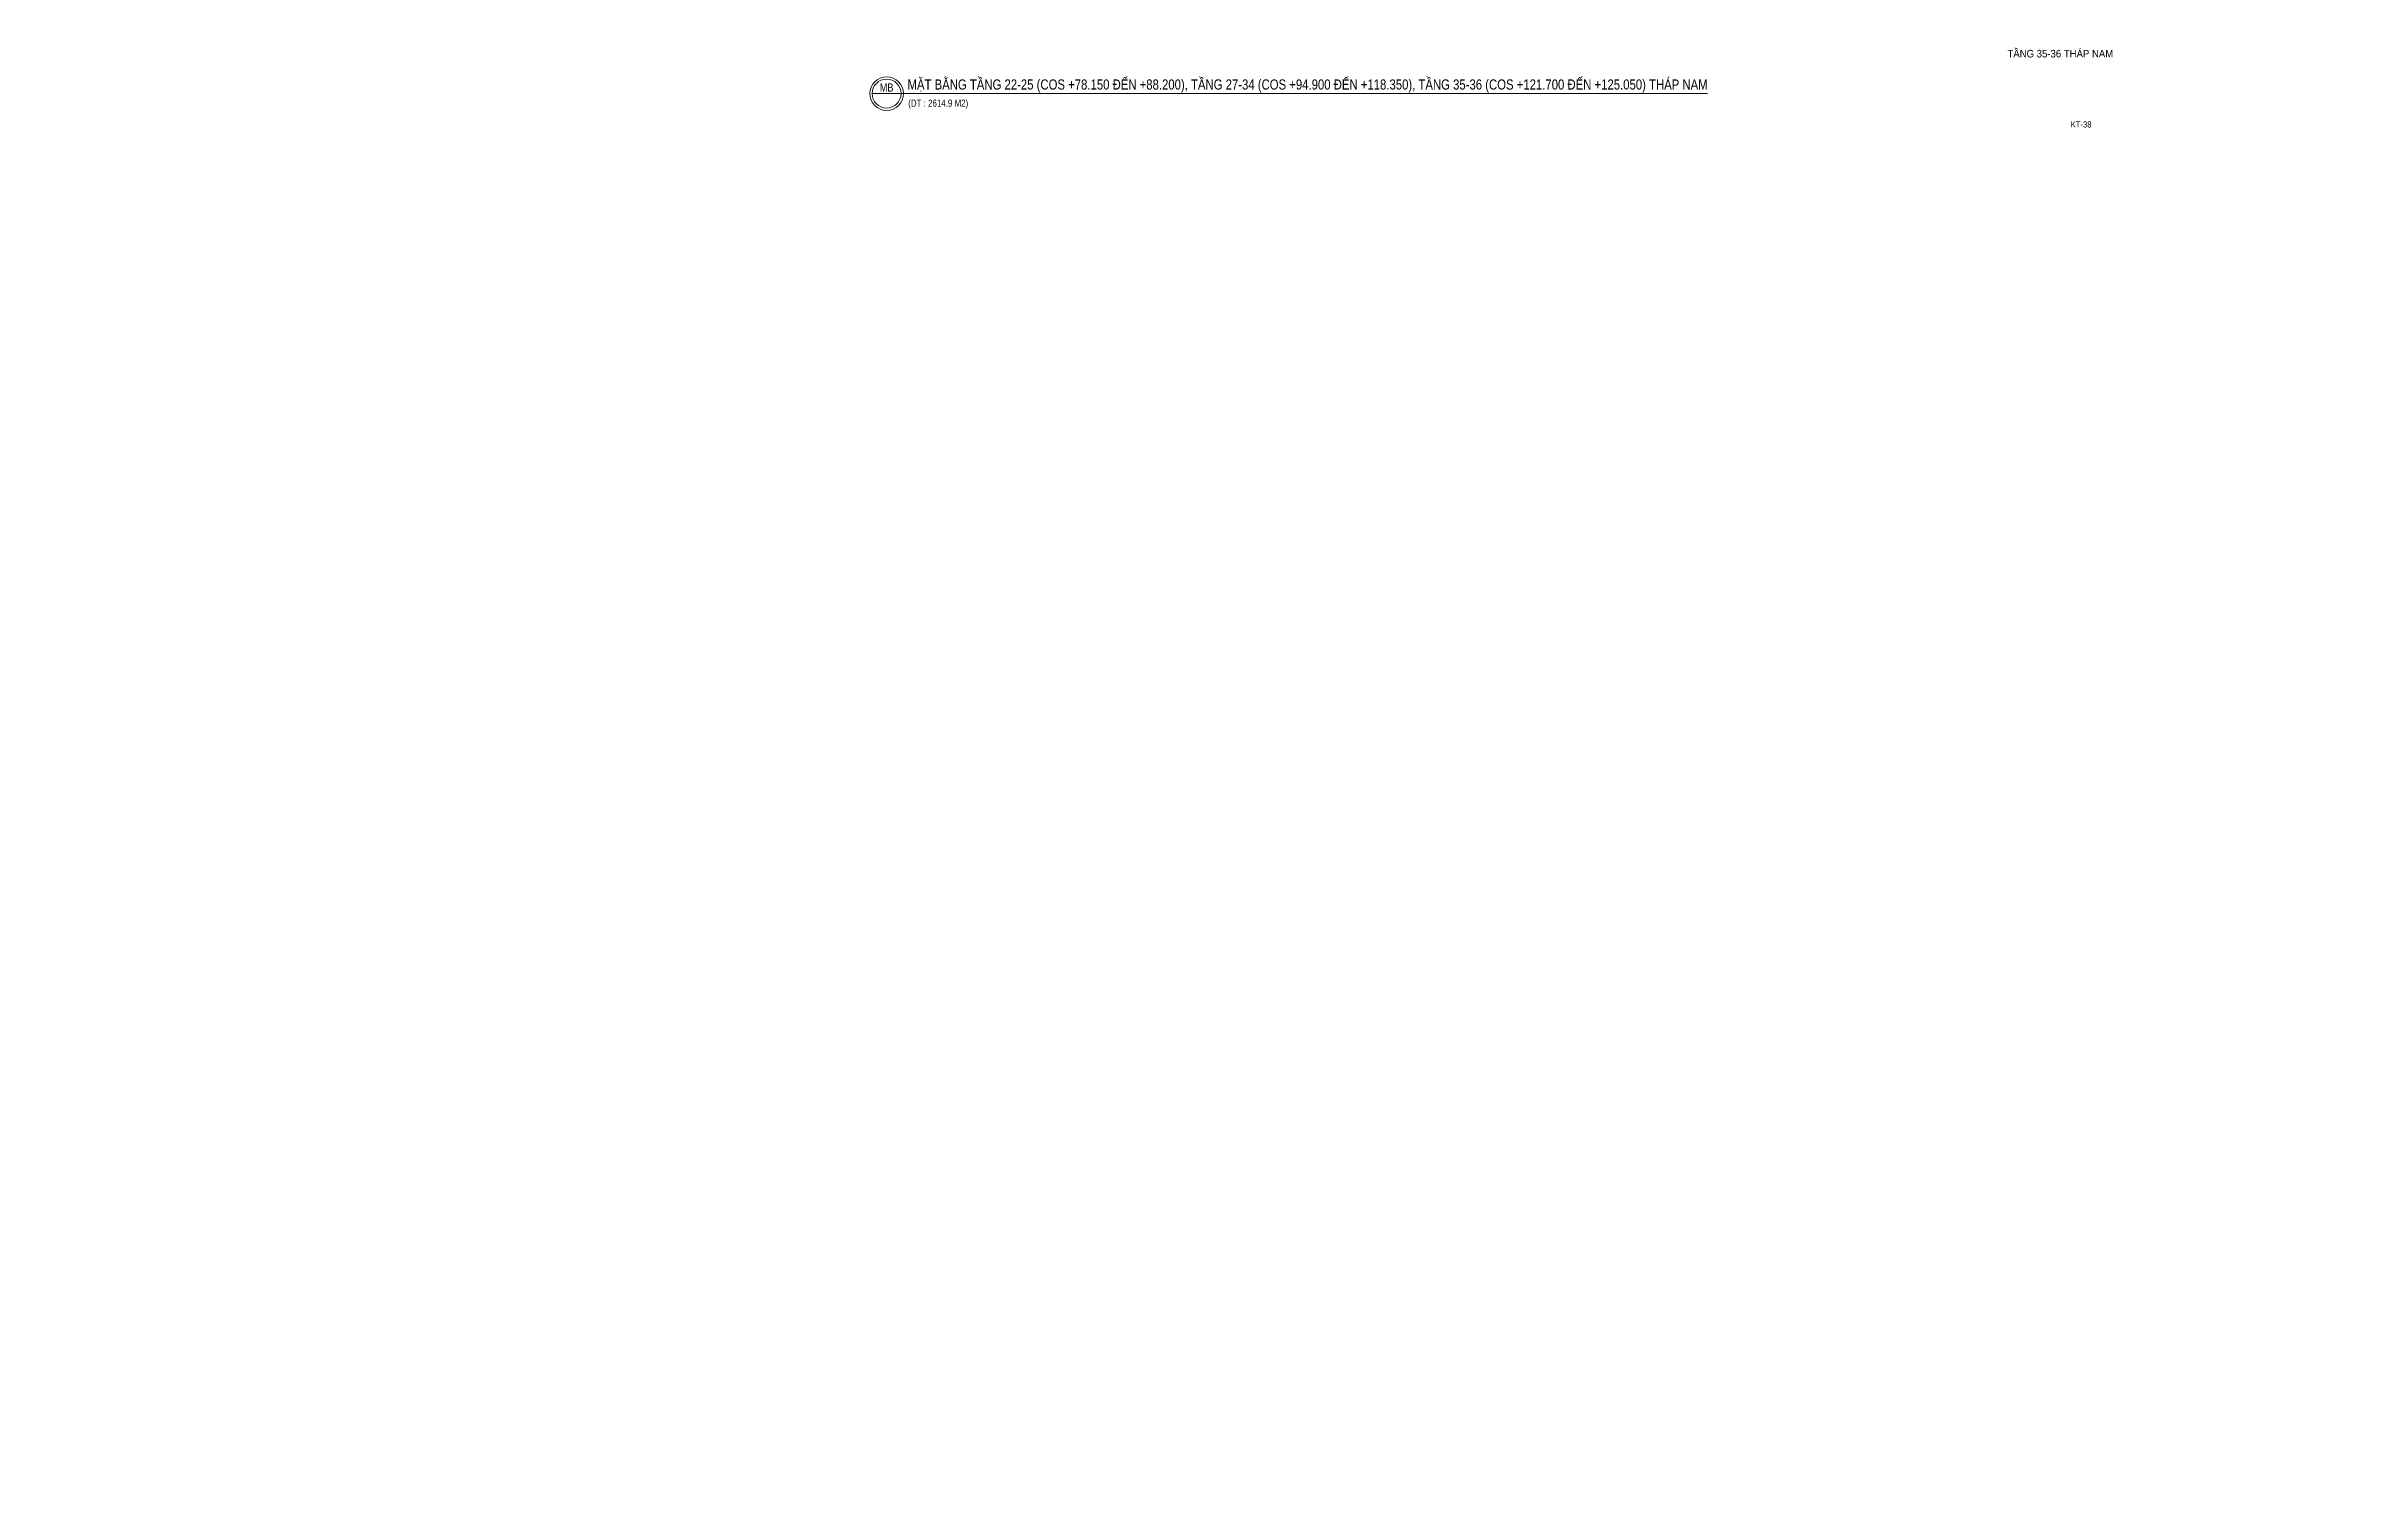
# Model space of a CAD drawing. Header units: millimetres. Extents: x -361702973 to 361248309, y -356458554 to 356543577.
# Drawn here: x -173233 to 55035, y -160376 to -18665 of the extents above; entities that cross this region are included whole.
import ezdxf
from ezdxf.enums import TextEntityAlignment as Align

# ---------------------------------------------------------------- set-up
doc = ezdxf.new("R2010")
doc.units = ezdxf.units.MM
doc.header["$LTSCALE"] = 100
doc.header["$MEASUREMENT"] = 0
doc.layers.add('A-ANNO-ROOM', color=50, linetype='Continuous')
doc.layers.add('dien tich thong thuy', color=3, linetype='Continuous')
doc.layers.add('KT-Ghi chu', color=7, linetype='Continuous', lineweight=15)
doc.styles.add('220126_HDN_HBA typical plan$0$211210_HDN_HBA_TYPICAL PLAN CORE OPT 1$0$HBA-Text', font='GOTHIC.TTF')
doc.styles.add('51KHUNG TEN$0$khung ten A1$1$Standard', font='VHARIAL.TTF', dxfattribs={"width": 0.9})
doc.styles.add('Arial', font='arial.ttf', dxfattribs={"width": 0.7})

# ---------------------------------------------------------------- blocks, each defined once
blk = doc.blocks.new('*U261')
at = {"linetype": 'Continuous', "ltscale": 2}
blk.add_line((7.1, 0), (-7.1, 0), dxfattribs=at)
blk.add_lwpolyline([(7.1, 0), (404.6, 0)], dxfattribs=at)
for radius in [8.28, 7.15]:
    blk.add_circle((0, 0), radius, dxfattribs=at)
at = {"layer": 'KT-Ghi chu', "color": 7, "style": 'Arial'}
for tag, width, p in [('CHITIET', 0.8, (0, 1)), ('KYHIEU', 0.45, (0, -4))]:
    blk.add_attdef(tag, text='', height=3, dxfattribs=dict(at, width=width)).set_placement(p, align=Align.CENTER)
at = {"layer": 'KT-Ghi chu', "color": 7, "style": 'Arial', "width": 0.8}
for tag, p, height in [('TENHINHVE', (10.3, 2), 5), ('TILE', (10.7, -6.4), 3.5)]:
    blk.add_attdef(tag, p, '', height=height, dxfattribs=at)
blk = doc.blocks.new('A$C418F5BC8')
at = {"layer": 'A-ANNO-ROOM', "insert": (648, 1091), "char_height": 600, "attachment_point": 2, "rotation": 50.44883, "style": '220126_HDN_HBA typical plan$0$211210_HDN_HBA_TYPICAL PLAN CORE OPT 1$0$HBA-Text'}
blk.add_mtext_dynamic_manual_height_columns('SL-S', width=722857412.87, gutter_width=9766, heights=[0], dxfattribs=at)
blk = doc.blocks.new('A$C1AAC5519')
at = {"layer": 'A-ANNO-ROOM', "insert": (773, 1217), "char_height": 600, "attachment_point": 2, "rotation": 50.44883, "style": '220126_HDN_HBA typical plan$0$211210_HDN_HBA_TYPICAL PLAN CORE OPT 1$0$HBA-Text'}
blk.add_mtext_dynamic_manual_height_columns('1-BR', width=722857412.87, gutter_width=9766, heights=[0], dxfattribs=at)
blk = doc.blocks.new('A$C2A6C5140')
at = {"layer": 'A-ANNO-ROOM', "insert": (731, 1190, 0), "char_height": 600, "attachment_point": 2, "rotation": 50.44883, "style": '220126_HDN_HBA typical plan$0$211210_HDN_HBA_TYPICAL PLAN CORE OPT 1$0$HBA-Text'}
blk.add_mtext_dynamic_manual_height_columns('2-BR', width=722857412.87, gutter_width=9766, heights=[0], dxfattribs=at)
blk = doc.blocks.new('A$C5388591E')
at = {"layer": 'A-ANNO-ROOM', "insert": (894, 842, 0), "char_height": 600, "attachment_point": 2, "rotation": 1.40647, "style": '220126_HDN_HBA typical plan$0$211210_HDN_HBA_TYPICAL PLAN CORE OPT 1$0$HBA-Text'}
blk.add_mtext_dynamic_manual_height_columns('3-BR', width=722857412.87, gutter_width=9766, heights=[0], dxfattribs=at)
blk = doc.blocks.new('A$C21AF0CCA')
at = {"layer": 'A-ANNO-ROOM', "insert": (1198, 815), "char_height": 600, "attachment_point": 2, "rotation": 0.10543, "style": '220126_HDN_HBA typical plan$0$211210_HDN_HBA_TYPICAL PLAN CORE OPT 1$0$HBA-Text'}
blk.add_mtext_dynamic_manual_height_columns('1-BR+', width=722857412.87, gutter_width=9766, heights=[0], dxfattribs=at)

msp = doc.modelspace()

# ---------------------------------------------------------------- block references
at = {"layer": 'A-ANNO-ROOM'}
for p in [(-193366.6, 192838, 0), (-194725.1, 187914.8, 0), (-204628.5, 156603.4, 0), (-269121.2, 49296.6, 0), (-263479.6, 50485.1, 0), (-249390.3, 45734.4, 0), (-231828.1, 44407.8, 0), (-260545.4, 42210.5, 0), (-266006, 40714.4, 0), (-231175.9, 40645.5, 0), (-228303.7, 35687.8, 0)]:
    msp.add_blockref('A$C21AF0CCA', p, dxfattribs=at)
at = {"layer": 'dien tich thong thuy'}
for name, p, rotation in [('A$C2A6C5140', (-235738.1, 62244.3, 0), 310.9576437198666), ('A$C2A6C5140', (-226972, 58672.5, 0), 310.9576437198666), ('A$C2A6C5140', (-182858.2, 33888.1, 0), 310.9576437198666), ('A$C2A6C5140', (-203397, 23120.6, 0), 310.9576437198666), ('A$C2A6C5140', (-180585.3, 23151.3, 0), 310.9576437198666), ('A$C2A6C5140', (-196571, 22922.7, 0), 310.9576437198666), ('A$C418F5BC8', (-247792.3, 59981.5, 0), 309.6632197063607), ('A$C418F5BC8', (-255726.3, 56926.2, 0), 309.6632197063607), ('A$C418F5BC8', (-251962.3, 57974.8, 0), 309.6632197063607), ('A$C418F5BC8', (-259675.3, 55322.6, 0), 309.6632197063607), ('A$C1AAC5519', (-244713, 48430.2, 0), 309.6566028083925), ('A$C1AAC5519', (-223357.5, 48059.8, 0), 309.6566028083925), ('A$C1AAC5519', (-221487.8, 45005.6, 0), 309.6566028083925), ('A$C1AAC5519', (-271599.9, 39640.3, 0), 309.6566028083925), ('A$C418F5BC8', (-206278.2, 33163.1, 0), 309.6632197063607), ('A$C418F5BC8', (-201711.8, 33256.2, 0), 309.6632197063607), ('A$C418F5BC8', (-197487.1, 33411.5, 0), 309.6632197063607), ('A$C418F5BC8', (-193448.7, 33349.4, 0), 309.6632197063607), ('A$C418F5BC8', (-226889, 31090.3, 0), 309.6632197063607), ('A$C1AAC5519', (-217339.7, 23702.3, -0.3), 309.6566028083925), ('A$C1AAC5519', (-211634.6, 23442.2, 0), 309.6566028083925), ('A$C1AAC5519', (-187964.1, 23164.1, 0), 309.6566028083925)]:
    msp.add_blockref(name, p, dxfattribs=dict(at, rotation=rotation))
for name, p in [('A$C418F5BC8', (-197463.7, 182913.5, 0)), ('A$C418F5BC8', (-200259, 179138.7, 0)), ('A$C2A6C5140', (-188160, 177105.6, 0)), ('A$C418F5BC8', (-200994.9, 174771.9, 0)), ('A$C2A6C5140', (-234759.5, 172444.9, 0)), ('A$C418F5BC8', (-200719.9, 170423.8, 0)), ('A$C2A6C5140', (-190797.8, 169517.5, 0)), ('A$C1AAC5519', (-230168, 167012, 0)), ('A$C1AAC5519', (-241412.8, 165333.8, 0)), ('A$C418F5BC8', (-226321.6, 164849, 0)), ('A$C418F5BC8', (-202290, 165833.6, 0)), ('A$C418F5BC8', (-244807.2, 161329.3, 0.1)), ('A$C418F5BC8', (-223174.5, 162010.2, 0.1)), ('A$C418F5BC8', (-203583.9, 161846.9, 0)), ('A$C2A6C5140', (-193344.5, 160504.9, 0)), ('A$C418F5BC8', (-219934.2, 159334.2, 0.1)), ('A$C1AAC5519', (-248428.9, 157037.2, 0)), ('A$C1AAC5519', (-252286.3, 152336.2, 0)), ('A$C2A6C5140', (-195752.5, 151816, 0)), ('A$C418F5BC8', (-228142.2, 149140, 0.1)), ('A$C1AAC5519', (-255923.8, 147682, 0)), ('A$C418F5BC8', (-224737.6, 146340.2, 0.1)), ('A$C418F5BC8', (-221724.6, 144236.9, 0)), ('A$C2A6C5140', (-198038.4, 144981, 0)), ('A$C1AAC5519', (-260576.9, 142107.7, 0)), ('A$C418F5BC8', (-245667.6, 140788.5, 0)), ('A$C418F5BC8', (-263605.5, 138503.3, 0.1)), ('A$C2A6C5140', (-199977, 137220.1, 0)), ('A$C418F5BC8', (-266636.7, 135433.6, 0)), ('A$C418F5BC8', (-247616.1, 136995.9, 0)), ('A$C1AAC5519', (-268569.2, 131058, 0)), ('A$C418F5BC8', (-252583.2, 130659.5, 0)), ('A$C418F5BC8', (-256446.3, 127486.8, 0)), ('A$C418F5BC8', (-258903, 124459.9, 0.1)), ('A$C2A6C5140', (-265461.2, 122023.7, 0)), ('A$C5388591E', (-193808.8, 199941.2, 0)), ('A$C5388591E', (-210573.6, 135718.1, 0)), ('A$C5388591E', (-276921.9, 49051.5, 0)), ('A$C5388591E', (-224277.6, 23412.8, 0))]:
    msp.add_blockref(name, p, dxfattribs=at)
at = {"layer": 'KT-Ghi chu'}
ref = msp.add_blockref('*U261', (-90387.2, -23329), dxfattribs=dict(at, xscale=200, yscale=200, zscale=200))
ref.add_attrib('CHITIET', 'MB', dxfattribs={"color": 7, "height": 800, "style": 'Arial', "width": 0.8}).set_placement((-90387.2, -23129), align=Align.CENTER)
ref.add_attrib('TILE', '(DT : 2614.9 M2)', (-88256.9, -24617.3), dxfattribs={"color": 7, "height": 700, "style": 'Arial', "width": 0.8})
ref.add_attrib('TENHINHVE', 'MẶT BẰNG TẦNG 22-25 (COS +78.150 ĐẾN +88.200), TẦNG 27-34 (COS +94.900 ĐẾN +118.350), TẦNG 35-36 (COS +121.700 ĐẾN +125.050) THÁP NAM', (-88326.9, -22929.6), dxfattribs={"color": 7, "height": 1000, "style": 'Arial', "width": 0.8})

# ---------------------------------------------------------------- texts
at = {"color": 1, "style": '51KHUNG TEN$0$khung ten A1$1$Standard', "width": 0.9}
for s, height, p in [('TÇNG 35-36 TH¸P NAM', 750, (20114, -19764)), ('kt-38', 600, (26345.8, -26669.2))]:
    msp.add_text(s, height=height, dxfattribs=at).set_placement(p)

doc.saveas('drawing.dxf')
